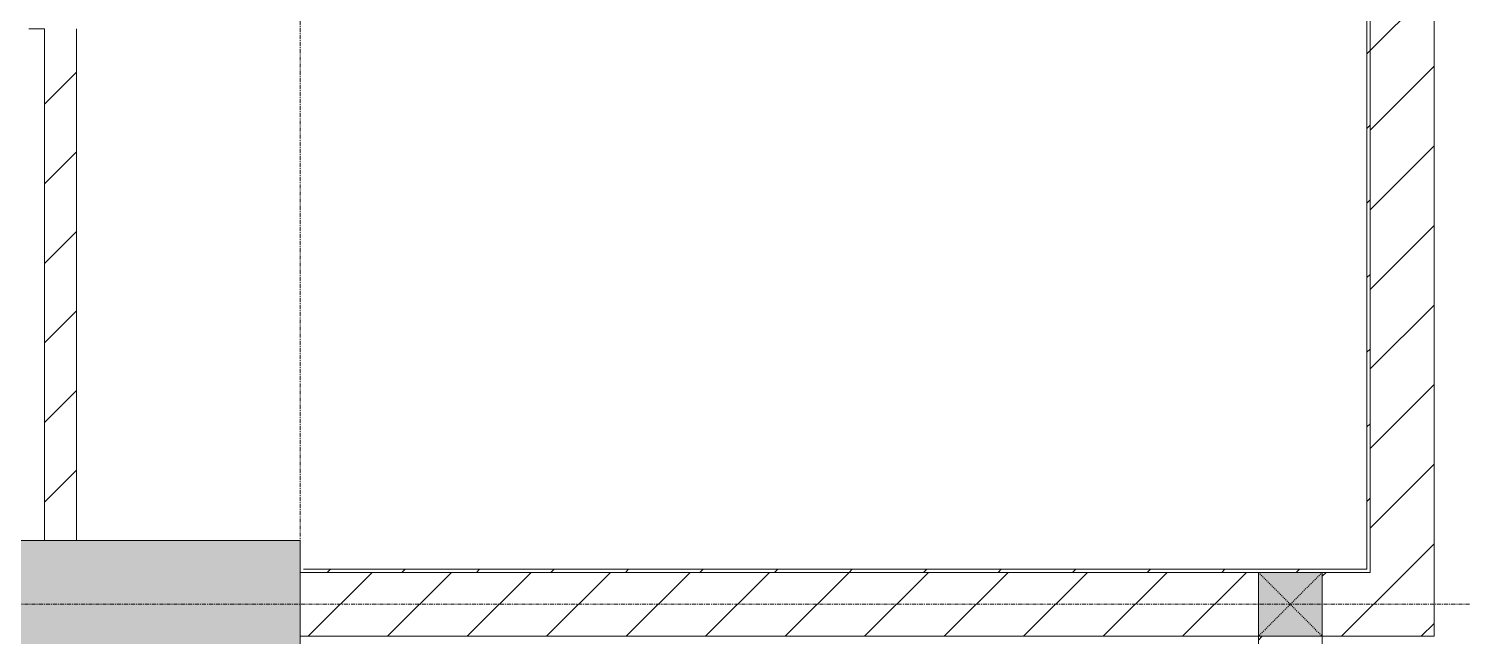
# Model space of a CAD drawing. Header units: millimetres. Extents: x 5359 to 218750, y -16347 to 109893.
# Drawn here: x 38003 to 42491, y 25437 to 27337 of the extents above; entities that cross this region are included whole.
import ezdxf

# ---------------------------------------------------------------- set-up
doc = ezdxf.new("R2010")
doc.units = ezdxf.units.MM
doc.linetypes.add('Dash', pattern=[6, 3, -3])
doc.linetypes.add('Grid Line', pattern=[22.225, 12.7, -3.175, 3.175, -3.175])
for name, color, linetype, lineweight in [('0-1', 7, 'Continuous', 5), ('A-FLOR', 192, 'Continuous', 9), ('A-WALL', 113, 'Continuous', 9), ('A-WALL-1', 53, 'Continuous', 18), ('A-WALL-2', 9, 'Continuous', 9), ('A-WALL-3', 113, 'Continuous', 18), ('A-WALL-PATT-1', 10, 'Continuous', 9), ('A-WALL-PATT-2', 9, 'Continuous', 9), ('A-WALL-PATT-3', 111, 'Continuous', 9), ('I-WALL-1', 53, 'Continuous', 18), ('S-COLS', 52, 'Continuous', 9), ('S-COLS-1', 253, 'Continuous', 5), ('S-COLS-2', 53, 'Continuous', 18), ('S-COLS-3', 9, 'Continuous', 9), ('S-COLS-4', 52, 'Continuous', 18), ('S-COLS-5', 52, 'Dash', 9), ('S-COLS-HDLN', 52, 'Dash', 9), ('S-GRID-1', 1, 'Grid Line', 9)]:
    doc.layers.add(name, color=color, linetype=linetype, lineweight=lineweight)
pattern_1 = [(45, (0, 0), (-124.4508, 124.4508), [])]
pattern_2 = [(45, (0, 0), (-116.6726, 116.6726), [])]

# ---------------------------------------------------------------- blocks, each defined once
blk = doc.blocks.new('M_Concrete-Rectangular-Column2 - 400x1300-812637-TKCS_MB ĐỊNH VỊ CỔNG-HÀNG RÀO')
at = {"layer": 'S-COLS-3'}
blk.add_hatch(color=256, dxfattribs=at).paths.add_polyline_path([(-650, 200), (-650, -200), (650, -200), (650, 200), (162, 200)])
at = {"layer": 'S-COLS-2'}
for p, q in [((-650, 200), (650, 200)), ((-650, -200), (-650, 200)), ((650, 200), (650, -200)), ((650, -200), (-650, -200))]:
    blk.add_line(p, q, dxfattribs=at)
blk = doc.blocks.new('NCV_TKTC_KET CAU_rvt-1-TKCS_MB ĐỊNH VỊ CỔNG-HÀNG RÀO')
at = {"layer": 'S-COLS-3', "rotation": 180}
blk.add_blockref('M_Concrete-Rectangular-Column2 - 400x1300-812637-TKCS_MB ĐỊNH VỊ CỔNG-HÀNG RÀO', (38202.6, 25536.9), dxfattribs=at)
blk = doc.blocks.new('NCV_TKTC_TANG 1_rvt-1-TKCS_MB ĐỊNH VỊ CỔNG-HÀNG RÀO')
at = {"layer": 'A-WALL-PATT-1'}
h = blk.add_hatch(dxfattribs=at)
h.set_pattern_fill('FP_2', color=256, style=0, pattern_type=2)
h.set_pattern_definition(pattern_1)
h.paths.add_polyline_path([(38052.6, 25736.9), (38152.6, 25736.9), (38152.6, 27336.9), (38052.6, 27336.9), (38052.6, 27047.8)])
h.paths.add_polyline_path([(38152.6, 28436.9), (38152.6, 28736.5), (38052.6, 28736.5), (38052.6, 28436.9), (38102.6, 28436.9)])
h.paths.add_polyline_path([(38152.6, 29536.5), (38152.6, 30436.9), (38052.6, 30436.9), (38052.6, 29536.5), (38102.6, 29536.5)])
at = {"layer": 'A-WALL-PATT-2'}
h = blk.add_hatch(dxfattribs=at)
h.set_pattern_fill('FP_3', color=256, style=0, pattern_type=2)
h.set_pattern_definition(pattern_2)
h.paths.add_polyline_path([(42192.6, 25636.9), (42202.6, 25636.9), (42202.6, 28526.9), (42192.6, 28526.9), (42192.6, 25646.9)])
h = blk.add_hatch(dxfattribs=at)
h.set_pattern_fill('FP_3', color=256, style=0, pattern_type=2)
h.set_pattern_definition(pattern_2)
h.paths.add_polyline_path([(39251, 25636.9), (42192.6, 25636.9), (42192.6, 25646.9), (38852.6, 25646.9), (38852.6, 25636.9)])
at = {"layer": 'A-WALL-1'}
for p, q in [((38052.6, 27336.9), (38052.6, 27326.9)), ((38152.6, 25736.9), (38152.6, 25746.9))]:
    blk.add_line(p, q, dxfattribs=at)
at = {"layer": 'A-WALL-2'}
for p, q in [((38002.6, 27336.9), (38052.6, 27336.9)), ((38152.6, 25746.9), (38152.6, 27336.9)), ((38052.6, 27326.9), (38052.6, 25736.9))]:
    blk.add_line(p, q, dxfattribs=at)
at = {"layer": 'I-WALL-1'}
for p, q in [((42192.6, 28526.9), (42192.6, 25646.9)), ((42202.6, 25636.9), (42202.6, 28526.9)), ((38852.6, 25636.9), (42192.6, 25636.9)), ((42192.6, 25646.9), (38862.6, 25646.9)), ((42192.6, 25636.9), (42202.6, 25636.9))]:
    blk.add_line(p, q, dxfattribs=at)
blk = doc.blocks.new('G1_SOF - BO TRU - 200x200-3050151-TKCS_MB ĐỊNH VỊ CỔNG-HÀNG RÀO')
at = {"layer": 'S-COLS-HDLN'}
for p, q in [((-100, 100), (100, -100)), ((100, 100), (-100, -100))]:
    blk.add_line(p, q, dxfattribs=at)

msp = doc.modelspace()

# ---------------------------------------------------------------- hatches: boundary and pattern name
at = {"layer": 'A-WALL-PATT-3'}
h = msp.add_hatch(dxfattribs=at)
h.set_pattern_fill('FP_1', color=256, style=0, pattern_type=2)
h.set_pattern_definition(pattern_1)
h.paths.add_polyline_path([(42402.6, 25636.9), (42402.6, 28536.9), (42202.6, 28536.9), (42202.6, 25636.9)])
h = msp.add_hatch(dxfattribs=at)
h.set_pattern_fill('FP_1', color=256, style=0, pattern_type=2)
h.set_pattern_definition(pattern_1)
h.paths.add_polyline_path([(38852.6, 25436.9), (41852.6, 25436.9), (41852.6, 25636.9), (38852.6, 25636.9)])
h.paths.add_polyline_path([(42052.6, 25436.9), (42402.6, 25436.9), (42402.6, 25636.9), (42052.6, 25636.9)])
h = msp.add_hatch(dxfattribs=at)
h.set_pattern_fill('FP_1', color=256, style=0, pattern_type=2)
h.set_pattern_definition(pattern_1)
h.paths.add_polyline_path([(41852.6, 21486.9), (42052.6, 21486.9), (42052.6, 24197.4), (41852.6, 24197.4), (41852.6, 21623.4)])
h.paths.add_polyline_path([(42052.6, 25287.4), (42052.6, 25436.9), (41852.6, 25436.9), (41852.6, 25287.4), (41892.6, 25287.4)])
at = {"layer": 'S-COLS-1'}
msp.add_hatch(color=256, dxfattribs=at).paths.add_polyline_path([(41852.6, 25436.9), (42052.6, 25436.9), (42052.6, 25636.9), (41852.6, 25636.9)])

# ---------------------------------------------------------------- linework, layer by layer
at = {"layer": 'A-FLOR'}
for p, q in [((42402.6, 29586.9), (42402.6, 25436.9)), ((42052.6, 25436.9), (42052.6, 21486.9))]:
    msp.add_line(p, q, dxfattribs=at)
at = {"layer": 'A-WALL'}
for p, q in [((41852.6, 25436.9), (41852.6, 25636.9)), ((42052.6, 25636.9), (42052.6, 25287.4)), ((42052.6, 25436.9), (41852.6, 25436.9))]:
    msp.add_line(p, q, dxfattribs=at)
at = {"layer": 'A-WALL-3'}
for p, q in [((42402.6, 25436.9), (42402.6, 29586.9)), ((42202.6, 28536.9), (42202.6, 25636.9)), ((41852.6, 25636.9), (38852.6, 25636.9)), ((38852.6, 25636.9), (38852.6, 25436.9)), ((42202.6, 25636.9), (42052.6, 25636.9)), ((38852.6, 25436.9), (41852.6, 25436.9)), ((41852.6, 25436.9), (41852.6, 25287.4)), ((42052.6, 25436.9), (42402.6, 25436.9))]:
    msp.add_line(p, q, dxfattribs=at)
at = {"layer": 'S-COLS'}
for p, q in [((41852.6, 25636.9), (41852.6, 25436.9)), ((42052.6, 25436.9), (42052.6, 25636.9)), ((41852.6, 25436.9), (42052.6, 25436.9))]:
    msp.add_line(p, q, dxfattribs=at)
at = {"layer": 'S-COLS-4'}
msp.add_line((42052.6, 25636.9), (41852.6, 25636.9), dxfattribs=at)
at = {"layer": 'S-GRID-1'}
for p, q in [((38852.6, 13102.5), (38852.6, 80482.7)), ((132680.6, 25536.9), (27631.1, 25536.9))]:
    msp.add_line(p, q, dxfattribs=at)

# ---------------------------------------------------------------- block references
at = {"layer": '0-1'}
for name in ['NCV_TKTC_KET CAU_rvt-1-TKCS_MB ĐỊNH VỊ CỔNG-HÀNG RÀO', 'NCV_TKTC_TANG 1_rvt-1-TKCS_MB ĐỊNH VỊ CỔNG-HÀNG RÀO']:
    msp.add_blockref(name, (0, 0), dxfattribs=at)
at = {"layer": 'S-COLS-5'}
msp.add_blockref('G1_SOF - BO TRU - 200x200-3050151-TKCS_MB ĐỊNH VỊ CỔNG-HÀNG RÀO', (41952.6, 25536.9), dxfattribs=at)

doc.saveas('drawing.dxf')
